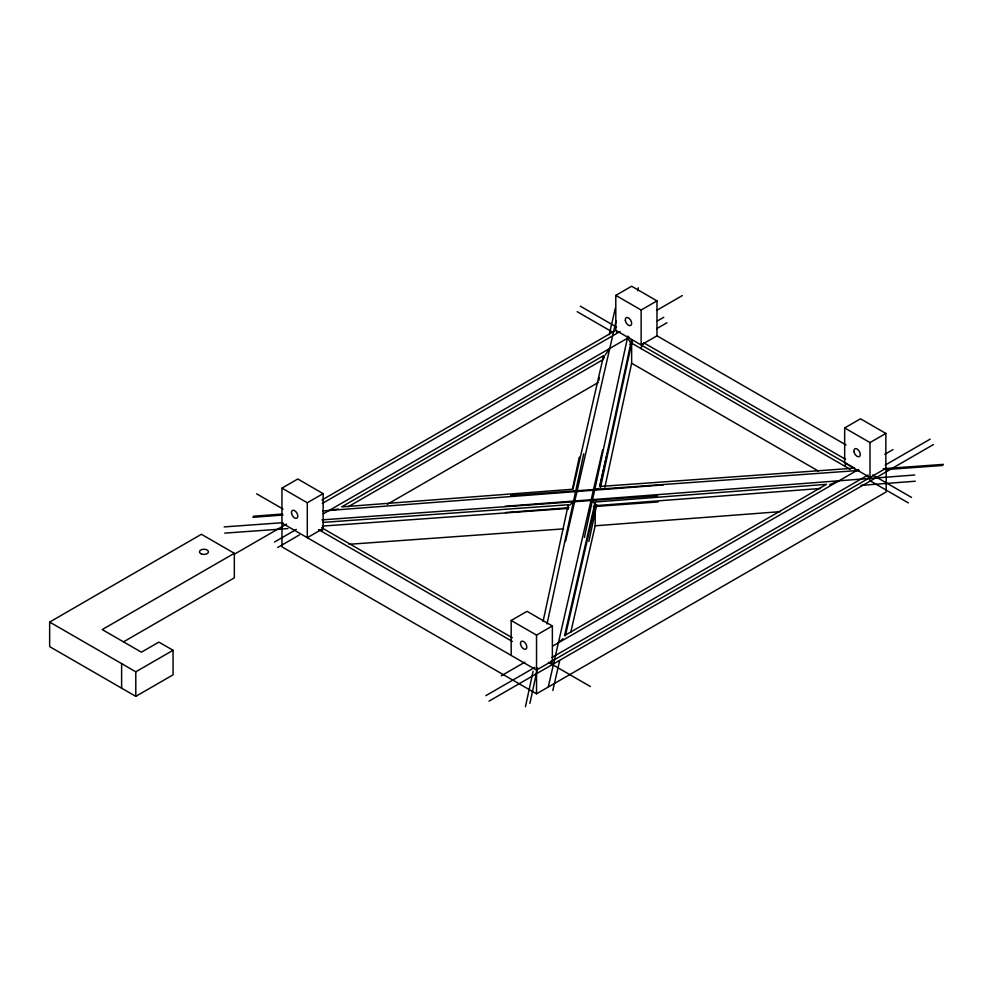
<?xml version="1.0" encoding="UTF-8"?>
<svg xmlns="http://www.w3.org/2000/svg" width="993" height="993" viewBox="0 0 993 993"><rect width="100%" height="100%" fill="white"/><g stroke="black" fill="none" stroke-linecap="round" stroke-linejoin="round"><path stroke-width="1.49" d="M568.244 508.428L568.492 507.15M543.059 621.457L568.244 504.754L322.899 522.405M525.446 706.755L533.104 671.293M572.589 488.295L579.316 457.09M529.89 703.416L537.548 667.954M547.031 623.976L583.76 453.751M584.405 537.486L627.861 336.056M637.655 290.664L638.276 287.821M588.849 541.47L596.805 504.581M600.48 487.563L632.007 341.455M604.824 487.513L631.635 363.239L631.635 339.482L599.921 486.471L854.526 468.15L615.797 330.334L321.943 499.988M603.595 355.655L572.986 489.214L341.679 506.889L603.595 355.655L603.595 358.647M598.742 380.505L599.412 377.551M609.243 334.666L615.35 308.041M565.551 541.346L616.057 321M548.372 686.511L602.614 449.891M595.179 502.011L564.57 635.57L826.486 484.336L595.179 502.024L595.179 525.793L570.764 632.33M552.816 690.507L559.593 660.928M565.365 635.793L595.527 504.171M599.598 486.421L607.058 453.888M603.856 357.964L604.228 356.959M605.171 355.047L609.764 348.444M569.56 505.226L573.395 501.788M558.401 642.794L562.994 638.623M829.676 484.658L838.998 480.786M234.336 553.3L102.217 629.574L141.403 652.19L158.88 642.099L173.055 650.291L173.055 674.843L135.793 696.354L49.65 646.617L49.65 622.065L201.393 534.284L234.336 553.3L234.336 577.852L123.579 641.801M281.962 488.134L297.801 478.986L323.135 493.62L323.135 528.561L307.296 537.709L307.296 502.768L281.962 488.134L281.962 546.845L536.53 693.809L886.203 491.932L886.203 468.162L536.53 670.052L281.962 523.075M615.797 330.334L615.797 295.393L631.635 286.245L656.981 300.879L656.981 335.82L845.999 444.951M307.296 502.768L323.135 493.62M615.797 295.393L641.143 310.027L656.981 300.879M234.435 554.168L286.58 524.068M322.315 503.439L620.116 331.501M656.658 310.399L682.328 295.579M274.527 542.004L296.286 529.43M323.184 513.902L629.214 337.223M657.378 320.962L663.783 317.263M277.692 547.491L299.464 534.917M348.121 506.827L602.925 359.714M629.823 344.186L632.38 342.709M656.708 328.658L666.948 322.75M656.981 335.82L641.143 344.968L641.143 310.027M387.344 504.283L598.22 382.541M49.65 622.065L135.793 671.802L173.055 650.291M511.184 655.417L511.184 620.476L527.022 611.328L552.369 625.962L552.369 660.904M844.658 427.946L870.005 442.58L870.005 477.521L844.658 462.887L844.658 427.946L860.497 418.798L885.843 433.432L885.843 468.373M511.184 620.476L536.53 635.11L552.369 625.962M870.005 442.58L885.843 433.432M501.217 675.811L524.838 662.17M552.964 645.934L858.498 469.528M884.726 454.384L893.005 449.606M485.838 695.659L534.768 667.408M551.959 657.478L868.043 475.002M885.235 465.072L930.193 439.105M489.003 701.145L933.358 444.591M594.77 489.45L598.605 488.457M573.991 491.014L576.97 491.51M854.899 470.024L857.902 470.533M329.167 510.452L338.489 509.012M253.438 516.236L282.074 514.051M322.75 510.936L663.287 484.919M252.855 517.328L282.993 515.032M504.878 506.318L914.727 475.002M505.474 512.537L568.753 507.708M594.373 505.747L820.379 488.482M861.068 485.366L915.31 481.22M595.179 525.793L780.225 511.656M510.675 495.495L859.218 470.434M883.261 468.708L943.35 464.376M885.706 469.577L942.791 465.469M224.17 526.911L282.844 522.678M321.968 519.873L657.49 495.743M224.728 533.129L287.92 528.586M322.526 526.091L567.773 508.453M593.342 506.616L658.049 501.961M349.126 544.288L563.614 528.859M580.322 306.192L616.554 327.107M643.725 342.796L845.564 459.325M872.735 475.014L911.549 497.431M577.156 311.678L613.376 332.593M630.195 342.312L850.157 469.292M869.57 480.5L908.384 502.917M631.635 363.239L818.282 470.992M321.695 527.717L512.351 637.791M256.616 493.819L283.03 509.061M318.604 529.604L512.314 641.441M548.471 662.319L590.376 686.511M591.195 499.727L594.174 502.669M594.323 502.917L595.179 505.685M568.244 504.767L568.244 509.223M536.53 635.11L536.53 693.809M135.793 671.802L135.793 696.354M121.618 663.609L121.618 688.174M627.365 338.849A5.561 3.016 43.4 0 1 631.014 343.019M616.504 332.096A4.481 2.582 60 0 1 618.962 332.159M641.143 348.617A4.481 2.582 -60 0 1 644.308 343.131M845.031 466.338A4.481 2.582 -60 0 1 845.949 463.21M551.189 661.053A4.481 2.582 60 0 1 552.369 664.565M866.839 475.684A4.481 2.582 60 0 1 870.005 481.171M319.969 530.386A4.481 2.582 -60 0 1 322.427 530.324M291.545 513.344A4.481 2.582 60 0 0 296.783 518.247A4.481 2.582 60 0 0 295.566 511.37A4.481 2.582 60 0 0 291.545 513.344M625.379 320.602A4.481 2.582 60 0 0 630.617 325.505A4.481 2.582 60 0 0 629.413 318.629A4.481 2.582 60 0 0 625.379 320.602M520.555 644.258A4.481 2.582 60 0 0 525.793 649.161A4.481 2.582 60 0 0 524.589 642.272A4.481 2.582 60 0 0 520.555 644.258M854.03 451.716A4.481 2.582 60 0 0 859.28 456.619A4.481 2.582 60 0 0 858.064 449.742A4.481 2.582 60 0 0 854.03 451.716M201.48 553.982A4.481 2.582 0 0 0 208.418 551.984A4.481 2.582 0 0 0 201.951 549.514A4.481 2.582 0 0 0 201.48 553.982"/></g></svg>
